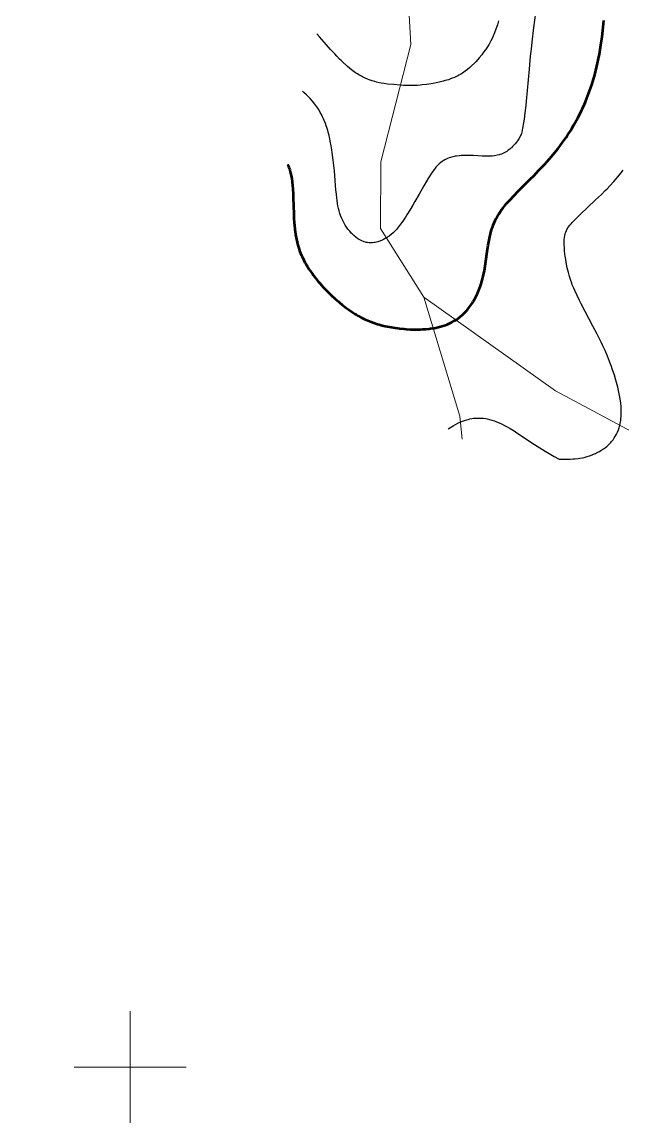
# Model space of a CAD drawing. Header units: metres. Extents: x 545098 to 555652, y 1854398 to 1862642.
# Drawn here: x 546942 to 547264, y 1857970 to 1858560 of the extents above; entities that cross this region are included whole.
import ezdxf

# ---------------------------------------------------------------- set-up
doc = ezdxf.new("R2010")
doc.units = ezdxf.units.M
doc.header["$LTSCALE"] = 6.8
for name, color, linetype, lineweight in [('1', 7, 'Continuous', 25), ('2', 7, 'Continuous', 53), ('52', 7, 'Continuous', 13), ('53', 7, 'Continuous', 13), ('60', 7, 'Continuous', 13)]:
    doc.layers.add(name, color=color, linetype=linetype, lineweight=lineweight)

msp = doc.modelspace()

# ---------------------------------------------------------------- linework, layer by layer
at = {"layer": '1'}
for points in [[(547197.6, 1858560.64), (547196.99, 1858558.67), (547196.18, 1858556.3), (547195.4, 1858554.24), (547194.53, 1858552.23), (547194.06, 1858551.24), (547193.39, 1858549.93), (547193.04, 1858549.28), (547192.48, 1858548.3), (547191.58, 1858546.82), (547190.48, 1858545.18), (547189.53, 1858543.86), (547188.54, 1858542.56), (547187.14, 1858540.85), (547186.42, 1858540.02), (547185.32, 1858538.81), (547184.77, 1858538.23), (547183.07, 1858536.55), (547182.22, 1858535.77), (547180.94, 1858534.68), (547179.68, 1858533.7), (547178.28, 1858532.72), (547177.15, 1858532.03), (547176.29, 1858531.54), (547175.72, 1858531.24), (547173.96, 1858530.41), (547172.75, 1858529.92), (547171.51, 1858529.47), (547170.65, 1858529.19), (547168.87, 1858528.66), (547167.83, 1858528.37), (547165.66, 1858527.85), (547163.42, 1858527.37), (547161.39, 1858527), (547158.84, 1858526.61), (547156.58, 1858526.34), (547155.47, 1858526.23), (547153.85, 1858526.11)], [(547217.35, 1858565.02), (547216.35, 1858557.13), (547215.41, 1858549.31), (547214.98, 1858545.52), (547214.59, 1858541.84), (547213.91, 1858534.89), (547212.34, 1858517.65), (547212.1, 1858515.38), (547211.64, 1858511.36), (547211.21, 1858508.01), (547210.93, 1858506.13), (547210.44, 1858503.14), (547210, 1858501.06), (547209.77, 1858500.25), (547209.64, 1858499.88), (547209.35, 1858499.18), (547209.09, 1858498.66), (547208.42, 1858497.55), (547207.63, 1858496.4), (547207.17, 1858495.77), (547206.4, 1858494.8), (547205.54, 1858493.82), (547205.08, 1858493.33), (547204.44, 1858492.7), (547204.1, 1858492.39), (547203.58, 1858491.95), (547202.77, 1858491.32), (547201.93, 1858490.75), (547200.95, 1858490.18), (547200.14, 1858489.79), (547199.09, 1858489.35), (547198.23, 1858489.05), (547197.8, 1858488.92), (547196.91, 1858488.69), (547195.41, 1858488.39), (547194.18, 1858488.23), (547193.13, 1858488.15), (547192.42, 1858488.12), (547190.98, 1858488.11), (547188.77, 1858488.19), (547184.12, 1858488.46), (547181.94, 1858488.55), (547180.83, 1858488.57), (547179.16, 1858488.56), (547177.5, 1858488.49), (547176.67, 1858488.43)], [(547153.85, 1858526.11), (547152.28, 1858526.03), (547151.27, 1858526), (547149.31, 1858526), (547148.37, 1858526.02), (547146.53, 1858526.1), (547144.75, 1858526.22), (547141.32, 1858526.52), (547137.97, 1858526.86), (547136.3, 1858527.07), (547134.62, 1858527.35), (547133.76, 1858527.51), (547132.03, 1858527.91), (547131.14, 1858528.15), (547129.79, 1858528.56), (547128.14, 1858529.15), (547127.3, 1858529.49), (547126, 1858530.05), (547124.69, 1858530.7), (547124.02, 1858531.05), (547122.65, 1858531.82), (547121.96, 1858532.24), (547120.91, 1858532.92), (547119.49, 1858533.92), (547118.76, 1858534.46), (547117.67, 1858535.32), (547116.55, 1858536.25), (547115.99, 1858536.74), (547114.28, 1858538.31), (547113.13, 1858539.42), (547112.36, 1858540.19), (547110.83, 1858541.78), (547109.69, 1858542.99), (547107.46, 1858545.44), (547105.33, 1858547.85), (547101.57, 1858552.18), (547100.12, 1858553.8)], [(547101.33, 1858512.77), (547100.64, 1858513.86), (547100.15, 1858514.58), (547099.13, 1858515.99), (547097.73, 1858517.71), (547096.53, 1858519.06), (547095.89, 1858519.73), (547094.56, 1858521.06), (547093.14, 1858522.38), (547092.49, 1858522.95)], [(547176.67, 1858488.43), (547175.04, 1858488.24), (547174.24, 1858488.11), (547173.07, 1858487.87), (547171.72, 1858487.51), (547171.07, 1858487.29), (547170.1, 1858486.91), (547169.16, 1858486.46), (547168.69, 1858486.21), (547167.77, 1858485.65), (547167.31, 1858485.33), (547166.63, 1858484.82), (547165.74, 1858484.06), (547165.29, 1858483.64), (547164.63, 1858482.96), (547163.96, 1858482.22), (547163.63, 1858481.83), (547162.63, 1858480.56), (547161.53, 1858479), (547160.65, 1858477.66), (547159.99, 1858476.62), (547158.69, 1858474.46), (547157.42, 1858472.24), (547154.96, 1858467.86), (547152.67, 1858463.83), (547151.58, 1858461.95), (547149.98, 1858459.28), (547148.41, 1858456.75), (547147.63, 1858455.53), (547146.25, 1858453.43), (547145.54, 1858452.42), (547144.47, 1858450.95), (547143.35, 1858449.56), (547142.78, 1858448.89), (547141.58, 1858447.62), (547140.96, 1858447.03), (547139.99, 1858446.18), (547138.97, 1858445.39), (547138.27, 1858444.9), (547137.79, 1858444.59), (547136.83, 1858444.01), (547135.85, 1858443.49), (547135.19, 1858443.18), (547133.86, 1858442.64), (547132.87, 1858442.31), (547131.41, 1858441.95), (547130.94, 1858441.87), (547129.89, 1858441.75), (547129.21, 1858441.72), (547128.54, 1858441.74), (547128.11, 1858441.77), (547127.26, 1858441.88), (547126.64, 1858442), (547126.23, 1858442.1), (547125.44, 1858442.34), (547124.3, 1858442.79), (547123.57, 1858443.15), (547123.09, 1858443.41), (547122.16, 1858443.97), (547121.16, 1858444.67), (547119.97, 1858445.64), (547119.05, 1858446.5), (547118.61, 1858446.96), (547117.75, 1858447.93), (547116.82, 1858449.1), (547116.1, 1858450.12), (547115.4, 1858451.2), (547114.56, 1858452.65), (547113.85, 1858454.06), (547113.4, 1858455.05), (547112.88, 1858456.35), (547112.49, 1858457.44), (547112.06, 1858458.86), (547111.71, 1858460.21), (547111.42, 1858461.62), (547111.24, 1858462.59), (547110.94, 1858464.62), (547110.81, 1858465.67), (547110.58, 1858467.86), (547110.38, 1858470.16), (547109.99, 1858475.08), (547109.53, 1858480.4), (547109.26, 1858483.17), (547108.94, 1858485.98), (547108.37, 1858490.22), (547108.16, 1858491.63), (547107.8, 1858493.73), (547107.33, 1858496.19), (547107.08, 1858497.41), (547106.66, 1858499.21), (547106.21, 1858500.99), (547105.96, 1858501.87), (547105.44, 1858503.59), (547105.16, 1858504.45), (547104.71, 1858505.71), (547104.07, 1858507.35), (547103.73, 1858508.16), (547103.18, 1858509.35), (547102.6, 1858510.52), (547101.99, 1858511.66), (547101.33, 1858512.77)], [(547252.69, 1858467.69), (547254.72, 1858469.71), (547255.72, 1858470.73), (547257.18, 1858472.26), (547259.28, 1858474.56), (547260.63, 1858476.09), (547261.5, 1858477.11), (547263.18, 1858479.15), (547264.39, 1858480.69)], [(547221.09, 1858330.92), (547222.61, 1858329.99), (547224.71, 1858328.75), (547227.44, 1858327.22), (547230.02, 1858325.87), (547231.2, 1858325.8), (547233.51, 1858325.75), (547235.97, 1858325.8), (547237.62, 1858325.9), (547238.48, 1858325.97), (547240.25, 1858326.17), (547241.14, 1858326.3), (547242.49, 1858326.53), (547243.38, 1858326.72), (547245.13, 1858327.18), (547246.29, 1858327.54), (547247.79, 1858328.08), (547248.53, 1858328.38), (547249.62, 1858328.86), (547250.15, 1858329.11), (547251.19, 1858329.65), (547251.7, 1858329.93), (547252.46, 1858330.38), (547253.54, 1858331.08), (547254.47, 1858331.74), (547254.92, 1858332.08), (547255.57, 1858332.61), (547256.51, 1858333.45), (547257.38, 1858334.32), (547257.8, 1858334.77), (547258.2, 1858335.23), (547258.94, 1858336.18), (547259.63, 1858337.16), (547260.32, 1858338.3), (547260.81, 1858339.23), (547261.32, 1858340.32), (547261.81, 1858341.56), (547262.15, 1858342.57), (547262.38, 1858343.35), (547262.76, 1858344.93), (547263.04, 1858346.56), (547263.18, 1858347.66), (547263.25, 1858348.41), (547263.34, 1858349.91), (547263.35, 1858351.86), (547263.25, 1858354.05), (547263.08, 1858355.83), (547262.78, 1858358.08), (547262.3, 1858360.8), (547261.91, 1858362.62), (547261.47, 1858364.45), (547261.16, 1858365.66), (547260.48, 1858368.09), (547259.66, 1858370.8), (547258.54, 1858374.17), (547258.05, 1858375.52), (547257.03, 1858378.22), (547255.94, 1858380.94), (547254.63, 1858383.99), (547253.5, 1858386.45), (547252.5, 1858388.56), (547251.81, 1858389.98), (547250.39, 1858392.83), (547248.18, 1858397.11), (547241.84, 1858409.09), (547240.93, 1858410.85), (547239.63, 1858413.49), (547238.41, 1858416.15), (547237.84, 1858417.48), (547237.11, 1858419.29), (547236.77, 1858420.2), (547236.28, 1858421.59), (547235.59, 1858423.71), (547234.98, 1858425.88), (547234.39, 1858428.34), (547233.98, 1858430.31), (547233.56, 1858432.74), (547233.28, 1858434.65), (547233.16, 1858435.58), (547232.97, 1858437.39), (547232.83, 1858439.11), (547232.75, 1858440.89), (547232.74, 1858442.21), (547232.77, 1858443.42), (547232.89, 1858444.79), (547233.01, 1858445.56), (547233.27, 1858446.66), (547233.38, 1858447.02), (547233.57, 1858447.54), (547233.92, 1858448.32), (547234.39, 1858449.19), (547234.84, 1858449.89), (547235.12, 1858450.29), (547235.76, 1858451.12), (547236.48, 1858451.99), (547237.03, 1858452.6), (547238.26, 1858453.9), (547239.87, 1858455.51), (547241.07, 1858456.67), (547249.62, 1858464.72), (547252.69, 1858467.69)], [(547170.47, 1858342.02), (547170.57, 1858342.09), (547172.33, 1858343.2), (547173.2, 1858343.72), (547174.51, 1858344.44), (547175.8, 1858345.09), (547176.45, 1858345.4), (547177.74, 1858345.96), (547179.34, 1858346.56), (547180.62, 1858346.96), (547181.25, 1858347.13), (547182.21, 1858347.36), (547183.16, 1858347.54), (547184.12, 1858347.68), (547185.07, 1858347.78), (547186.02, 1858347.84), (547186.66, 1858347.85), (547187.93, 1858347.82), (547189.52, 1858347.69), (547190.79, 1858347.5), (547191.42, 1858347.39), (547192.69, 1858347.1), (547193.96, 1858346.76), (547195.37, 1858346.3), (547196.5, 1858345.88), (547197.92, 1858345.29), (547199.52, 1858344.54), (547200.81, 1858343.88), (547201.79, 1858343.34), (547203.8, 1858342.18), (547205.89, 1858340.9), (547207.34, 1858339.97), (547210.39, 1858337.96), (547215.42, 1858334.57), (547218.17, 1858332.76), (547221.09, 1858330.92)]]:
    msp.add_lwpolyline(points, dxfattribs=at)
at = {"layer": '2'}
for points in [[(547180.14, 1858405.05), (547181.05, 1858406.11), (547182.01, 1858407.35), (547182.74, 1858408.37), (547183.52, 1858409.56), (547184.01, 1858410.36), (547184.95, 1858412.02), (547185.39, 1858412.86), (547186.21, 1858414.57), (547186.96, 1858416.29), (547187.7, 1858418.22), (547188.22, 1858419.76), (547188.8, 1858421.7), (547189.34, 1858423.84), (547189.71, 1858425.54), (547189.96, 1858426.81), (547190.39, 1858429.35), (547190.77, 1858431.89), (547191.47, 1858437.03), (547192, 1858440.51), (547192.31, 1858442.26), (547192.65, 1858444.01), (547192.84, 1858444.88), (547193.26, 1858446.6), (547193.49, 1858447.46), (547193.86, 1858448.74), (547194.41, 1858450.42), (547194.72, 1858451.25), (547195.21, 1858452.48), (547195.75, 1858453.69), (547196.34, 1858454.87), (547196.98, 1858456.03), (547197.67, 1858457.17), (547198.16, 1858457.92), (547199.2, 1858459.41), (547200.04, 1858460.52), (547200.63, 1858461.26), (547201.87, 1858462.74), (547203.88, 1858464.99), (547205.32, 1858466.52), (547208.44, 1858469.71), (547214.57, 1858475.82), (547216.42, 1858477.7), (547219.23, 1858480.6), (547220.65, 1858482.1), (547222.53, 1858484.14), (547223.46, 1858485.17), (547224.85, 1858486.75), (547226.9, 1858489.17), (547229.26, 1858492.1), (547230.41, 1858493.6), (547232.09, 1858495.89), (547233.72, 1858498.23), (547234.51, 1858499.42), (547236.06, 1858501.84), (547236.82, 1858503.06), (547237.93, 1858504.93), (547239.36, 1858507.47), (547240.05, 1858508.76), (547241.06, 1858510.72), (547242.04, 1858512.71), (547242.52, 1858513.72), (547243.61, 1858516.15), (547244.14, 1858517.38), (547244.91, 1858519.25), (547246.01, 1858522.1), (547247.05, 1858525.02), (547247.54, 1858526.49), (547248.48, 1858529.5), (547248.92, 1858531.02), (547249.55, 1858533.33), (547250.33, 1858536.47), (547250.69, 1858538.06), (547251.19, 1858540.48), (547251.66, 1858542.93), (547251.88, 1858544.16), (547252.47, 1858547.93), (547253.03, 1858552.18), (547253.42, 1858555.63), (547253.95, 1858560.87)], [(547084.44, 1858483.77), (547084.46, 1858483.74), (547084.71, 1858483.23), (547085.14, 1858482.18), (547085.31, 1858481.72), (547085.62, 1858480.78), (547085.9, 1858479.82), (547086.07, 1858479.15), (547086.37, 1858477.79), (547086.68, 1858476.03), (547086.88, 1858474.58), (547087.12, 1858472.34), (547087.24, 1858470.81), (547087.41, 1858467.68), (547087.48, 1858465.89), (547087.72, 1858457.35), (547087.83, 1858454.88), (547087.99, 1858452.39), (547088.09, 1858451.15), (547088.31, 1858448.94), (547088.45, 1858447.83), (547088.69, 1858446.17), (547089.14, 1858443.69), (547089.52, 1858442.03), (547089.73, 1858441.2), (547090.08, 1858439.95), (547090.6, 1858438.29), (547090.89, 1858437.46), (547091.37, 1858436.22), (547091.89, 1858434.97), (547092.17, 1858434.35), (547093.09, 1858432.48), (547093.76, 1858431.24), (547094.24, 1858430.41), (547095.24, 1858428.76), (547096.04, 1858427.53), (547096.6, 1858426.71), (547097.76, 1858425.08), (547098.36, 1858424.28), (547099.6, 1858422.68), (547100.89, 1858421.1), (547101.78, 1858420.06), (547103.6, 1858418.01), (547105.47, 1858416.02), (547107.89, 1858413.61), (547110.13, 1858411.54), (547111.65, 1858410.21), (547112.42, 1858409.56), (547113.59, 1858408.61), (547115.95, 1858406.79), (547117.15, 1858405.93), (547118.97, 1858404.7), (547120.42, 1858403.77), (547121.15, 1858403.33), (547122.26, 1858402.69), (547123.94, 1858401.77), (547125.67, 1858400.91), (547126.55, 1858400.51), (547128.34, 1858399.74), (547129.26, 1858399.38), (547130.67, 1858398.86), (547132.61, 1858398.23), (547133.6, 1858397.93), (547135.13, 1858397.52), (547136.71, 1858397.13), (547138.98, 1858396.66), (547140.99, 1858396.3), (547144.36, 1858395.84), (547146.75, 1858395.6), (547147.94, 1858395.5), (547150.35, 1858395.37), (547151.55, 1858395.33), (547153.34, 1858395.31), (547155.7, 1858395.35), (547156.87, 1858395.4), (547158.59, 1858395.52), (547160.27, 1858395.69), (547161.09, 1858395.79), (547162.99, 1858396.08), (547163.91, 1858396.25), (547165.26, 1858396.54), (547166.57, 1858396.88), (547167.21, 1858397.06), (547168.46, 1858397.46), (547169.07, 1858397.67), (547169.97, 1858398.01), (547171.14, 1858398.51), (547172.55, 1858399.18), (547173.77, 1858399.85), (547174.81, 1858400.49), (547176.07, 1858401.35), (547177.15, 1858402.19), (547178.19, 1858403.09), (547179.18, 1858404.04), (547180.14, 1858405.05)]]:
    msp.add_lwpolyline(points, dxfattribs=at)
at = {"layer": '52'}
for points in [[(546978.14, 1858959.37), (546953.57, 1858913.47), (546945.38, 1858856.1), (546942.04, 1858780.33), (546943.12, 1858744.72), (546950.72, 1858706.05), (546990.05, 1858687.19), (547044.87, 1858671.13), (547075.62, 1858653.74), (547107.71, 1858624.31), (547142.47, 1858593.53), (547149.16, 1858573.47), (547150.49, 1858548.04), (547134.45, 1858485.16), (547134.33, 1858449.39), (547157.43, 1858412.68)], [(547157.43, 1858412.68), (547228.08, 1858362.38), (547327.26, 1858309.35), (547441.38, 1858267.21), (547550.07, 1858242.73), (547603.05, 1858238.65), (547664.19, 1858237.3), (547715.22, 1858221.92), (547774.38, 1858200.97), (547822.63, 1858182.75), (547856.31, 1858180.02), (547884.53, 1858174.55), (547928.22, 1858159.98), (547959.17, 1858133.56), (547981.74, 1858071.98), (547990.37, 1858024.15), (548000, 1857980.7)]]:
    msp.add_lwpolyline(points, dxfattribs=at)
at = {"layer": '53'}
msp.add_lwpolyline([(547157.43, 1858412.68), (547176.83, 1858348.88), (547178.13, 1858336.57)], dxfattribs=at)
at = {"layer": '60'}
for p, q in [((547000, 1857970), (547000, 1858030)), ((547030, 1858000), (546970, 1858000))]:
    msp.add_line(p, q, dxfattribs=at)

doc.saveas('drawing.dxf')
